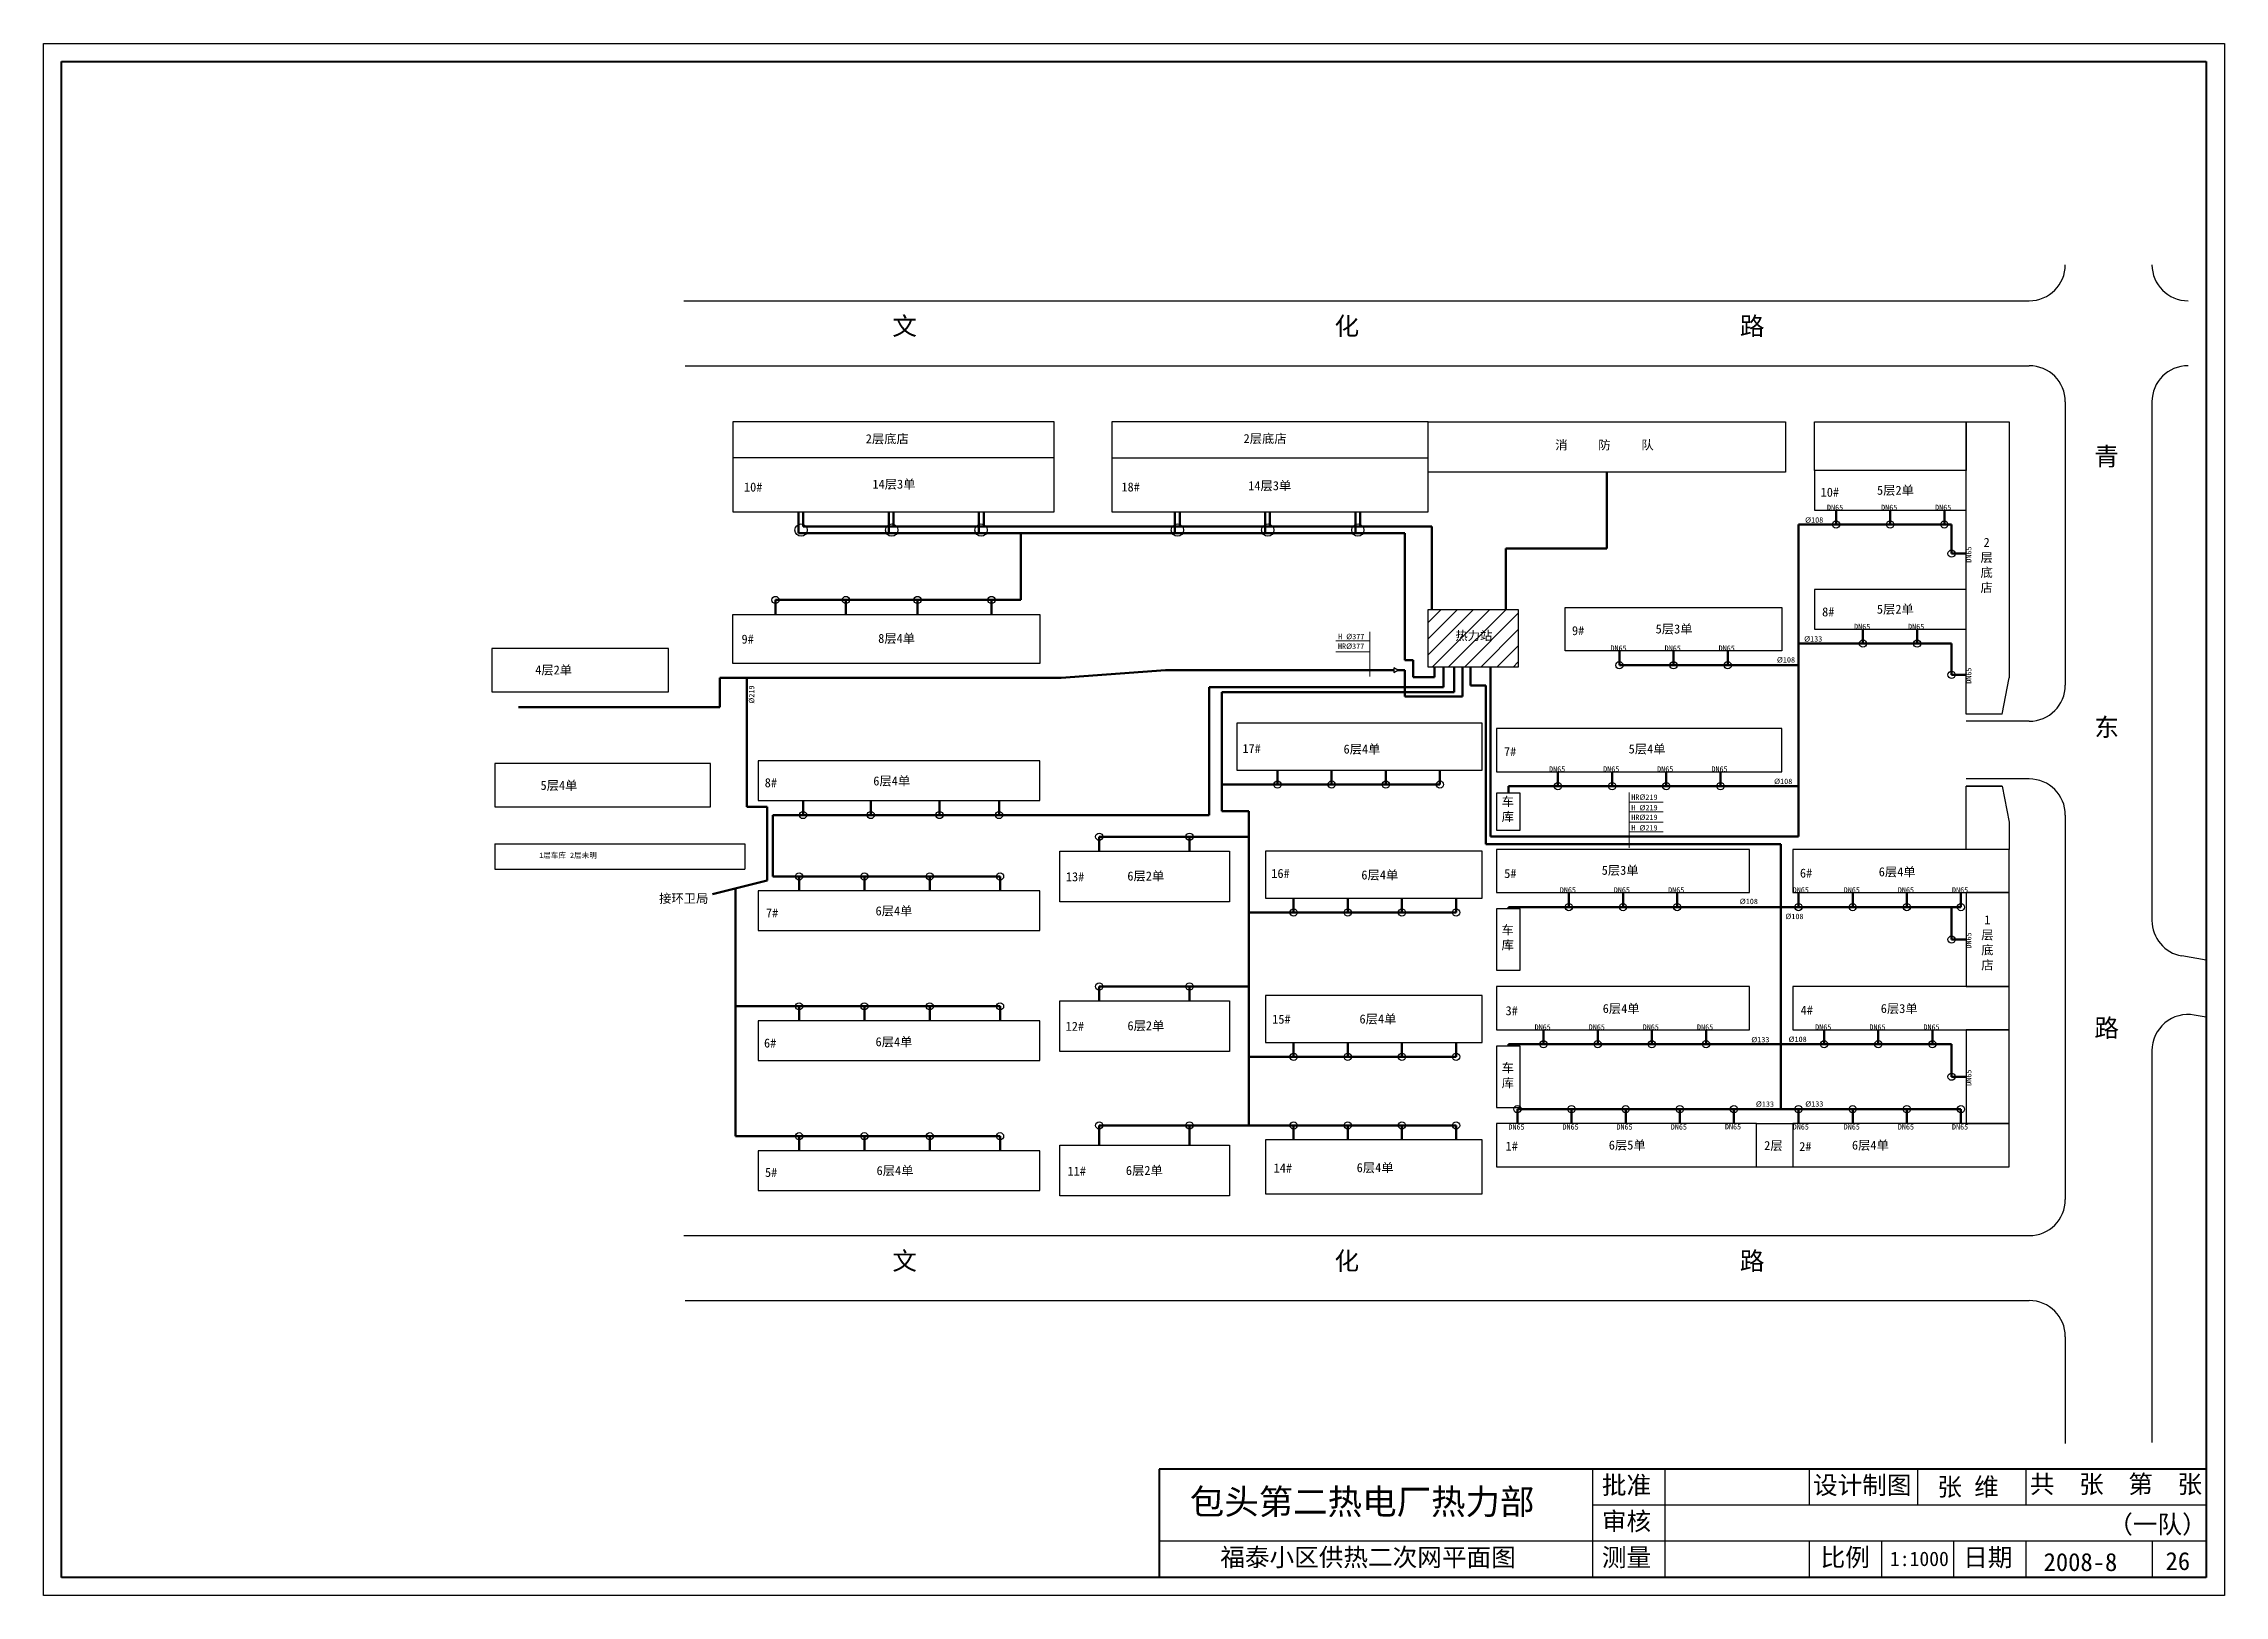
# Model space of a CAD drawing. Header units: millimetres. Extents: x 710 to 1314, y 285 to 715.
import ezdxf

# ---------------------------------------------------------------- set-up
doc = ezdxf.new("R2010")
doc.units = ezdxf.units.MM
doc.layers.add('标注', color=7, linetype='Continuous', lineweight=18)
doc.layers.add('管道', color=7, linetype='Continuous', lineweight=50)
doc.layers.add('边线', color=1, linetype='Continuous')

msp = doc.modelspace()

# ---------------------------------------------------------------- hatches: boundary and pattern name
at = {"layer": '标注'}
h = msp.add_hatch(dxfattribs=at)
h.set_pattern_fill('ANSI31', color=5, style=0)
h.set_pattern_definition([(45, (139.068, 0), (-2.245064, 2.245064), [])])
h.paths.add_polyline_path([(1118.62, 542.58), (1118.62, 558.58), (1093.62, 558.58), (1093.62, 542.58)])
h.paths.add_polyline_path([(1100.57, 553.16), (1112.34, 553.16), (1112.34, 548.61), (1100.57, 548.61)], flags=24)

# ---------------------------------------------------------------- linework, layer by layer
at = {"lineweight": 40}
for p, q in [((715.18, 290.35), (715.18, 710.35)), ((715.18, 710.35), (1309.18, 710.35)), ((1309.18, 710.35), (1309.18, 290.35)), ((1309.18, 320.35), (1019.18, 320.35)), ((1019.18, 320.35), (1019.18, 290.35)), ((1309.18, 290.35), (715.18, 290.35))]:
    msp.add_line(p, q, dxfattribs=at)
for p, q in [((887.54, 644.08), (1260.12, 644.08)), ((887.84, 626.08), (1260.12, 626.08)), ((1270.12, 616.08), (1270.12, 537.58)), ((1294.12, 616.08), (1294.12, 472.38)), ((990.07, 610.58), (901.07, 610.58)), ((901.07, 610.58), (901.07, 585.58)), ((990.07, 585.58), (990.07, 610.58)), ((1093.62, 610.58), (1006.07, 610.58)), ((1006.07, 610.58), (1006.07, 600.58)), ((1093.62, 596.58), (1093.62, 610.58)), ((1093.62, 610.58), (1192.62, 610.58)), ((1093.62, 600.58), (1093.62, 610.58)), ((1192.62, 610.58), (1192.62, 596.58)), ((1200.62, 610.58), (1241.12, 610.58)), ((1200.62, 597.08), (1200.62, 610.58)), ((1241.12, 610.58), (1254.62, 610.58)), ((1242.62, 610.58), (1242.62, 597.08)), ((1242.62, 529.58), (1242.62, 610.58)), ((1254.62, 610.58), (1254.62, 539.58)), ((990.07, 600.58), (901.07, 600.58)), ((1006.07, 600.58), (1093.62, 600.58)), ((1006.07, 600.58), (1006.07, 585.58)), ((1093.62, 585.58), (1093.62, 600.58)), ((1192.62, 596.58), (1093.62, 596.58)), ((1242.62, 597.08), (1200.62, 597.08)), ((1200.62, 597.08), (1200.62, 586.08)), ((1242.62, 586.08), (1242.62, 597.08)), ((1200.62, 586.08), (1242.62, 586.08)), ((901.07, 585.58), (990.07, 585.58)), ((1006.07, 585.58), (1093.62, 585.58)), ((1200.62, 564.08), (1200.62, 553.08)), ((1242.62, 564.08), (1200.62, 564.08)), ((1242.62, 553.08), (1242.62, 564.08)), ((901.07, 543.58), (901.07, 557.18)), ((901.07, 557.18), (986.07, 557.18)), ((986.07, 557.18), (986.07, 543.58)), ((1093.62, 558.58), (1118.62, 558.58)), ((1093.62, 542.58), (1093.62, 558.58)), ((1118.62, 558.58), (1118.62, 542.58)), ((1131.62, 547.08), (1131.62, 559.08)), ((1131.62, 559.08), (1191.62, 559.08)), ((1191.62, 559.08), (1191.62, 547.08)), ((1200.62, 553.08), (1242.62, 553.08)), ((883.26, 547.72), (834.33, 547.72)), ((834.33, 547.72), (834.33, 535.72)), ((883.26, 535.72), (883.26, 547.72)), ((1191.62, 547.08), (1131.62, 547.08)), ((986.07, 543.58), (901.07, 543.58)), ((1118.62, 542.58), (1093.62, 542.58)), ((1252.62, 529.58), (1254.62, 539.58)), ((834.33, 535.72), (883.26, 535.72)), ((1108.62, 527.03), (1040.62, 527.03)), ((1040.62, 527.03), (1040.62, 514.03)), ((1108.62, 514.03), (1108.62, 527.03)), ((1191.62, 525.58), (1112.62, 525.58)), ((1112.62, 525.58), (1112.62, 513.58)), ((1191.62, 513.58), (1191.62, 525.58)), ((1252.62, 529.58), (1242.62, 529.58)), ((1260.12, 527.58), (1242.62, 527.58)), ((835.14, 515.88), (835.14, 503.88)), ((894.9, 515.88), (835.14, 515.88)), ((894.9, 503.88), (894.9, 515.88)), ((986.07, 516.58), (908.07, 516.58)), ((908.07, 516.58), (908.07, 505.58)), ((986.07, 505.58), (986.07, 516.58)), ((1040.62, 514.03), (1108.62, 514.03)), ((1112.62, 513.58), (1191.62, 513.58)), ((1112.62, 507.61), (1112.62, 497.41)), ((1119.12, 507.61), (1112.62, 507.61)), ((1119.12, 497.41), (1119.12, 507.61)), ((1260.12, 511.58), (1242.62, 511.58)), ((1242.62, 509.58), (1252.62, 509.58)), ((1242.62, 492.08), (1242.62, 509.58)), ((1252.62, 509.58), (1242.62, 509.58)), ((1252.62, 509.58), (1254.62, 499.58)), ((1252.62, 509.58), (1254.62, 499.58)), ((835.14, 503.88), (894.9, 503.88)), ((908.07, 505.58), (986.07, 505.58)), ((1270.12, 501.58), (1270.12, 395.04)), ((1112.62, 497.41), (1119.12, 497.41)), ((1254.62, 499.58), (1254.62, 492.08)), ((835.14, 493.58), (904.43, 493.58)), ((835.14, 493.58), (835.14, 486.58)), ((904.43, 493.58), (904.43, 486.58)), ((991.62, 477.58), (991.62, 491.58)), ((991.62, 491.58), (1038.62, 491.58)), ((1038.62, 491.58), (1038.62, 477.58)), ((1048.62, 491.58), (1048.62, 478.58)), ((1108.62, 491.58), (1048.62, 491.58)), ((1108.62, 478.58), (1108.62, 491.58)), ((1182.62, 492.08), (1112.62, 492.08)), ((1112.62, 492.08), (1112.62, 480.08)), ((1182.62, 480.08), (1182.62, 492.08)), ((1254.62, 492.08), (1194.62, 492.08)), ((1194.62, 492.08), (1194.62, 480.08)), ((1254.62, 492.08), (1242.62, 492.08)), ((1254.62, 480.08), (1254.62, 492.08)), ((835.14, 486.58), (904.43, 486.58)), ((908.07, 480.58), (908.07, 469.58)), ((986.07, 480.58), (908.07, 480.58)), ((986.07, 469.58), (986.07, 480.58)), ((1038.62, 477.58), (991.62, 477.58)), ((1048.62, 478.58), (1108.62, 478.58)), ((1112.62, 480.08), (1182.62, 480.08)), ((1194.62, 480.08), (1254.62, 480.08)), ((1242.62, 480.08), (1242.62, 454.08)), ((1254.62, 480.08), (1242.62, 480.08)), ((1254.62, 454.08), (1254.62, 480.08)), ((1119.12, 475.58), (1112.62, 475.58)), ((1112.62, 475.58), (1112.62, 458.58)), ((1119.12, 458.58), (1119.12, 475.58)), ((908.07, 469.58), (986.07, 469.58)), ((1309.18, 461.34), (1302.39, 462.54)), ((1112.62, 458.58), (1119.12, 458.58)), ((1182.62, 454.08), (1112.62, 454.08)), ((1112.62, 454.08), (1112.62, 442.08)), ((1182.62, 442.08), (1182.62, 454.08)), ((1194.62, 454.08), (1194.62, 442.08)), ((1254.62, 454.08), (1194.62, 454.08)), ((1242.62, 454.08), (1254.62, 454.08)), ((1254.62, 442.08), (1254.62, 454.08)), ((991.62, 450.08), (1038.62, 450.08)), ((991.62, 436.08), (991.62, 450.08)), ((1038.62, 450.08), (1038.62, 436.08)), ((1048.62, 451.58), (1048.62, 438.58)), ((1108.62, 451.58), (1048.62, 451.58)), ((1108.62, 438.58), (1108.62, 451.58)), ((908.07, 444.58), (908.07, 433.58)), ((986.07, 444.58), (908.07, 444.58)), ((986.07, 433.58), (986.07, 444.58)), ((1112.62, 442.08), (1182.62, 442.08)), ((1194.62, 442.08), (1254.62, 442.08)), ((1242.62, 442.08), (1242.62, 416.08)), ((1254.62, 442.08), (1242.62, 442.08)), ((1254.62, 416.08), (1254.62, 442.08)), ((1309.18, 445.57), (1305.86, 446.15)), ((1038.62, 436.08), (991.62, 436.08)), ((1048.62, 438.58), (1108.62, 438.58)), ((1112.62, 437.58), (1112.62, 420.58)), ((1119.12, 437.58), (1112.62, 437.58)), ((1119.12, 420.58), (1119.12, 437.58)), ((1294.12, 436.3), (1294.12, 327.68)), ((908.07, 433.58), (986.07, 433.58)), ((1112.62, 420.58), (1119.12, 420.58)), ((1048.62, 411.58), (1048.62, 396.58)), ((1108.62, 411.58), (1048.62, 411.58)), ((1108.62, 396.58), (1108.62, 411.58)), ((1184.62, 416.08), (1112.62, 416.08)), ((1112.62, 416.08), (1112.62, 404.08)), ((1184.62, 404.08), (1184.62, 416.08)), ((1184.62, 416.08), (1194.62, 416.08)), ((1254.62, 416.08), (1194.62, 416.08)), ((1194.62, 416.08), (1194.62, 404.08)), ((1242.62, 416.08), (1254.62, 416.08)), ((1254.62, 404.08), (1254.62, 416.08)), ((908.07, 408.58), (908.07, 397.58)), ((986.07, 408.58), (908.07, 408.58)), ((986.07, 397.58), (986.07, 408.58)), ((991.62, 396.08), (991.62, 410.08)), ((991.62, 410.08), (1038.62, 410.08)), ((1038.62, 410.08), (1038.62, 396.08)), ((1112.62, 404.08), (1184.62, 404.08)), ((1184.62, 404.08), (1194.62, 404.08)), ((1194.62, 404.08), (1254.62, 404.08)), ((908.07, 397.58), (986.07, 397.58)), ((1038.62, 396.08), (991.62, 396.08)), ((1048.62, 396.58), (1108.62, 396.58)), ((887.54, 385.04), (1260.12, 385.04)), ((887.84, 367.04), (1260.12, 367.04)), ((1270.12, 357.04), (1270.12, 327.48)), ((1139.18, 320.35), (1139.18, 290.35)), ((1159.18, 320.35), (1159.18, 290.35)), ((1199.18, 320.35), (1199.18, 310.35)), ((1229.22, 320.35), (1229.22, 310.35)), ((1259.18, 320.35), (1259.18, 310.35)), ((1309.18, 310.35), (1139.18, 310.35)), ((1309.18, 300.35), (1019.18, 300.35)), ((1199.18, 300.35), (1199.18, 290.35)), ((1219.18, 300.35), (1219.18, 290.35)), ((1239.18, 300.35), (1239.18, 290.35)), ((1259.18, 300.35), (1259.18, 290.35)), ((1294.18, 300.35), (1294.18, 290.35))]:
    msp.add_line(p, q)
msp.add_lwpolyline([(1085.22, 541.73), (1084.16, 542.34), (1084.16, 541.12)], close=True)
for centre, radius in [((919.98, 580.56), 1.7), ((945.07, 580.56), 1.7), ((969.84, 580.56), 1.7), ((1024.22, 580.56), 1.7), ((1049.24, 580.56), 1.7), ((1074.18, 580.56), 1.7), ((1206.62, 582.08), 1), ((1221.62, 582.08), 1), ((1236.62, 582.08), 1), ((1238.62, 574.02), 1), ((912.87, 561.18), 1), ((932.39, 561.18), 1), ((952.23, 561.18), 1), ((972.73, 561.18), 1), ((1214.09, 549.08), 1), ((1229.09, 549.08), 1), ((1146.62, 543.08), 1), ((1161.62, 543.08), 1), ((1176.62, 543.08), 1), ((1238.62, 540.44), 1), ((1051.92, 510.03), 1), ((1066.92, 510.03), 1), ((1081.92, 510.03), 1), ((1096.92, 510.03), 1), ((1129.61, 509.58), 1), ((1144.61, 509.58), 1), ((1159.61, 509.58), 1), ((1174.61, 509.58), 1), ((920.51, 501.58), 1), ((939.28, 501.58), 1), ((958.3, 501.58), 1), ((974.81, 501.58), 1), ((1002.56, 495.58), 1), ((1027.56, 495.58), 1), ((919.42, 484.58), 1), ((937.51, 484.58), 1), ((955.61, 484.58), 1), ((975.08, 484.58), 1), ((1056.39, 474.58), 1), ((1071.39, 474.58), 1), ((1086.39, 474.58), 1), ((1101.39, 474.58), 1), ((1132.62, 476.08), 1), ((1147.62, 476.08), 1), ((1162.62, 476.08), 1), ((1196.23, 476.08), 1), ((1211.23, 476.08), 1), ((1226.23, 476.08), 1), ((1241.23, 476.08), 1), ((1238.62, 467.08), 1), ((1002.56, 454.08), 1), ((1027.56, 454.08), 1), ((919.42, 448.58), 1), ((937.51, 448.58), 1), ((955.61, 448.58), 1), ((975.08, 448.58), 1), ((1056.39, 434.58), 1), ((1071.39, 434.58), 1), ((1086.39, 434.58), 1), ((1101.39, 434.58), 1), ((1125.61, 438.08), 1), ((1140.61, 438.08), 1), ((1155.61, 438.08), 1), ((1170.61, 438.08), 1), ((1203.32, 438.08), 1), ((1218.32, 438.08), 1), ((1233.32, 438.08), 1), ((1238.62, 429.08), 1), ((1118.36, 420.08), 1), ((1133.36, 420.08), 1), ((1148.36, 420.08), 1), ((1163.36, 420.08), 1), ((1178.36, 420.08), 1), ((1196.23, 420.08), 1), ((1211.23, 420.08), 1), ((1226.23, 420.08), 1), ((1241.23, 420.08), 1), ((919.42, 412.58), 1), ((937.51, 412.58), 1), ((955.61, 412.58), 1), ((975.08, 412.58), 1), ((1002.56, 415.58), 1), ((1027.56, 415.58), 1), ((1056.39, 415.58), 1), ((1071.39, 415.58), 1), ((1086.39, 415.58), 1), ((1101.39, 415.58), 1)]:
    msp.add_circle(centre, radius)
for centre, start, end in [((1260.12, 654.08), 270, 360), ((1304.12, 654.08), 180, 270), ((1260.12, 616.08), 0, 90), ((1304.12, 616.08), 90, 180), ((1260.12, 537.58), 270, 0), ((1260.12, 501.58), 0, 90), ((1304.12, 472.38), 180, 260), ((1304.12, 436.3), 80, 180), ((1260.12, 395.04), 270, 360), ((1260.12, 357.04), 0, 90)]:
    msp.add_arc(centre, 10, start, end)
at = {"layer": '标注'}
for p, q in [((1068.1, 549.88), (1077.51, 549.88)), ((1077.51, 539.95), (1077.51, 552.39)), ((1068.1, 546.85), (1077.51, 546.85)), ((1149.33, 492.54), (1149.33, 507.83)), ((1149.33, 505.18), (1158.74, 505.18)), ((1149.33, 502.47), (1158.74, 502.47)), ((1149.33, 499.6), (1158.74, 499.6)), ((1149.33, 496.89), (1158.74, 496.89))]:
    msp.add_line(p, q, dxfattribs=at)
at = {"layer": '管道'}
for p, q in [((1143.12, 575.47), (1143.12, 596.58)), ((1206.62, 582.08), (1206.62, 586.08)), ((1221.62, 582.08), (1221.62, 586.08)), ((1236.62, 582.08), (1236.62, 586.08)), ((919.24, 585.58), (919.24, 579.72)), ((920.57, 585.58), (920.57, 581.58)), ((920.57, 581.58), (1094.69, 581.58)), ((944.24, 585.58), (944.24, 579.72)), ((945.57, 585.58), (945.57, 581.58)), ((969.24, 585.58), (969.24, 579.72)), ((970.57, 585.58), (970.57, 581.58)), ((1023.52, 585.58), (1023.52, 579.72)), ((1024.85, 585.58), (1024.85, 581.58)), ((1048.52, 585.58), (1048.52, 579.72)), ((1049.85, 585.58), (1049.85, 581.58)), ((1073.52, 585.58), (1073.52, 579.72)), ((1074.85, 585.58), (1074.85, 581.58)), ((1094.69, 581.58), (1094.69, 558.58)), ((1196.22, 495.63), (1196.22, 582.08)), ((1238.62, 582.08), (1196.22, 582.08)), ((1238.62, 574.02), (1238.62, 582.08)), ((919.24, 579.72), (1087.16, 579.72)), ((980.82, 561.18), (980.82, 579.72)), ((1087.16, 544.51), (1087.16, 579.72)), ((1143.12, 575.47), (1115.14, 575.47)), ((1115.14, 575.47), (1115.14, 558.58)), ((1242.62, 574.02), (1238.62, 574.02)), ((912.87, 561.18), (912.87, 557.18)), ((980.82, 561.18), (912.87, 561.18)), ((932.39, 561.18), (932.39, 557.18)), ((952.23, 561.18), (952.23, 557.18)), ((972.73, 561.18), (972.73, 557.18)), ((1214.09, 549.08), (1214.09, 553.08)), ((1229.09, 549.08), (1229.09, 553.08)), ((1089.48, 544.51), (1087.16, 544.51)), ((1089.48, 539.81), (1089.48, 544.51)), ((1146.62, 543.08), (1146.62, 547.08)), ((1161.62, 543.08), (1161.62, 547.08)), ((1176.62, 543.08), (1176.62, 547.08)), ((1238.62, 549.08), (1196.22, 549.08)), ((1238.62, 549.08), (1238.62, 540.44)), ((897.45, 531.52), (897.45, 539.63)), ((897.45, 539.63), (992.05, 539.63)), ((904.92, 539.63), (904.92, 503.83)), ((992.05, 539.63), (1020.88, 541.73)), ((1020.88, 541.73), (1084.16, 541.73)), ((1087.16, 541.73), (1085.22, 541.73)), ((1087.16, 537.36), (1087.16, 541.73)), ((1095.39, 539.81), (1089.48, 539.81)), ((1095.39, 542.58), (1095.39, 539.81)), ((1097.94, 542.58), (1097.94, 537.01)), ((1100.86, 542.58), (1100.86, 535.62)), ((1103.14, 542.58), (1103.14, 534.46)), ((1105.39, 542.58), (1105.39, 537.47)), ((1110.93, 542.58), (1110.93, 495.63)), ((1146.62, 543.08), (1196.22, 543.08)), ((1242.62, 540.44), (1238.62, 540.44)), ((1097.94, 537.01), (1033.04, 537.01)), ((1033.04, 537.01), (1033.04, 501.58)), ((1036.51, 502.69), (1036.51, 535.62)), ((1036.51, 535.62), (1062.33, 535.62)), ((1100.86, 535.62), (1062.33, 535.62)), ((1087.16, 535.89), (1087.16, 536.76)), ((1087.16, 534.46), (1087.16, 535.35)), ((1103.14, 534.46), (1087.16, 534.46)), ((1105.39, 537.47), (1109.61, 537.47)), ((1109.61, 537.47), (1109.61, 493.51)), ((841.69, 531.52), (897.45, 531.52)), ((1051.92, 514.03), (1051.92, 510.03)), ((1066.92, 514.03), (1066.92, 510.03)), ((1081.92, 514.03), (1081.92, 510.03)), ((1096.92, 514.03), (1096.92, 510.03)), ((1129.61, 509.58), (1129.61, 513.58)), ((1144.61, 509.58), (1144.61, 513.58)), ((1159.61, 509.58), (1159.61, 513.58)), ((1174.61, 509.58), (1174.61, 513.58)), ((1096.92, 510.03), (1036.51, 510.03)), ((1115.87, 507.61), (1115.87, 509.58)), ((1115.87, 509.58), (1196.22, 509.58)), ((904.92, 503.83), (910.55, 503.83)), ((910.55, 503.83), (910.55, 483.44)), ((1033.04, 501.58), (912.13, 501.58)), ((912.13, 484.58), (912.13, 501.58)), ((920.51, 505.58), (920.51, 501.58)), ((939.28, 505.58), (939.28, 501.58)), ((958.3, 505.58), (958.3, 501.58)), ((974.81, 505.58), (974.81, 501.58)), ((1036.51, 502.69), (1043.98, 502.69)), ((1043.98, 502.69), (1043.98, 415.58)), ((1002.56, 495.58), (1002.56, 491.58)), ((1002.56, 495.58), (1043.98, 495.58)), ((1027.56, 495.58), (1027.56, 491.58)), ((1110.93, 495.63), (1196.22, 495.63)), ((1109.61, 493.51), (1191.36, 493.51)), ((1191.36, 493.51), (1191.36, 420.08)), ((910.55, 483.44), (895.44, 479.66)), ((912.13, 484.58), (975.08, 484.58)), ((919.42, 484.58), (919.42, 480.58)), ((937.51, 484.58), (937.51, 480.58)), ((955.61, 484.58), (955.61, 480.58)), ((975.08, 484.58), (975.08, 480.58)), ((901.83, 481.26), (901.83, 412.58)), ((1056.39, 478.58), (1056.39, 474.58)), ((1071.39, 478.58), (1071.39, 474.58)), ((1086.39, 478.58), (1086.39, 474.58)), ((1101.39, 478.58), (1101.39, 474.58)), ((1132.62, 476.08), (1132.62, 480.08)), ((1147.62, 476.08), (1147.62, 480.08)), ((1162.62, 476.08), (1162.62, 480.08)), ((1196.23, 476.08), (1196.23, 480.08)), ((1211.23, 476.08), (1211.23, 480.08)), ((1226.23, 476.08), (1226.23, 480.08)), ((1241.23, 476.08), (1241.23, 480.08)), ((1101.39, 474.58), (1043.98, 474.58)), ((1115.87, 475.58), (1115.87, 476.08)), ((1115.87, 476.08), (1191.36, 476.08)), ((1191.36, 476.08), (1241.23, 476.08)), ((1238.62, 467.08), (1238.62, 476.08)), ((1242.62, 467.08), (1238.62, 467.08)), ((1002.56, 454.08), (1002.56, 450.08)), ((1002.56, 454.08), (1043.98, 454.08)), ((1027.56, 454.08), (1027.56, 450.08)), ((901.83, 448.58), (975.08, 448.58)), ((919.42, 448.58), (919.42, 444.58)), ((937.51, 448.58), (937.51, 444.58)), ((955.61, 448.58), (955.61, 444.58)), ((975.08, 448.58), (975.08, 444.58)), ((1125.61, 438.08), (1125.61, 442.08)), ((1140.61, 438.08), (1140.61, 442.08)), ((1155.61, 438.08), (1155.61, 442.08)), ((1170.61, 438.08), (1170.61, 442.08)), ((1203.32, 438.08), (1203.32, 442.08)), ((1218.32, 438.08), (1218.32, 442.08)), ((1233.32, 438.08), (1233.32, 442.08)), ((1056.39, 438.58), (1056.39, 434.58)), ((1071.39, 438.58), (1071.39, 434.58)), ((1086.39, 438.58), (1086.39, 434.58)), ((1101.39, 438.58), (1101.39, 434.58)), ((1115.87, 438.08), (1191.36, 438.08)), ((1115.87, 438.08), (1115.87, 437.58)), ((1238.62, 438.08), (1191.36, 438.08)), ((1238.62, 429.08), (1238.62, 438.08)), ((1101.39, 434.58), (1043.98, 434.58)), ((1242.62, 429.08), (1238.62, 429.08)), ((1118.36, 416.08), (1118.36, 420.08)), ((1118.36, 420.08), (1191.36, 420.08)), ((1133.36, 416.08), (1133.36, 420.08)), ((1148.36, 416.08), (1148.36, 420.08)), ((1163.36, 416.08), (1163.36, 420.08)), ((1178.36, 416.08), (1178.36, 420.08)), ((1241.23, 420.08), (1191.36, 420.08)), ((1196.23, 416.08), (1196.23, 420.08)), ((1211.23, 416.08), (1211.23, 420.08)), ((1226.23, 416.08), (1226.23, 420.08)), ((1241.23, 416.08), (1241.23, 420.08)), ((901.83, 412.58), (975.08, 412.58)), ((919.42, 412.58), (919.42, 408.58)), ((937.51, 412.58), (937.51, 408.58)), ((955.61, 412.58), (955.61, 408.58)), ((975.08, 412.58), (975.08, 408.58)), ((1002.56, 415.58), (1002.56, 410.08)), ((1043.98, 415.58), (1002.56, 415.58)), ((1027.56, 415.58), (1027.56, 410.08)), ((1043.98, 415.58), (1101.39, 415.58)), ((1056.39, 415.58), (1056.39, 411.58)), ((1071.39, 415.58), (1071.39, 411.58)), ((1086.39, 415.58), (1086.39, 411.58)), ((1101.39, 415.58), (1101.39, 411.58))]:
    msp.add_line(p, q, dxfattribs=at)
at = {"layer": '边线'}
for p, q in [((710.18, 715.35), (1314.18, 715.35)), ((710.18, 285.35), (710.18, 715.35)), ((1314.18, 715.35), (1314.18, 285.35)), ((1314.18, 285.35), (710.18, 285.35))]:
    msp.add_line(p, q, dxfattribs=at)

# ---------------------------------------------------------------- texts
at = {"attachment_point": 1}
for s, insert, char_height, width in [('{\\fSimHei|b0|i0|c134|p2;包头第二热电厂热力部}', (1027.63, 314.81), 7, 133.3392), ('{\\fFangSong_GB2312|b0|i0|c134|p49;批准}', (1141.77, 318.41), 5, 88.5221), ('{\\fFangSong_GB2312|b0|i0|c134|p49;设计制图}', (1200.24, 318.41), 5, 88.5221), ('{\\fFangSong_GB2312|b0|i0|c134|p49;共  张  第  张}', (1260.32, 318.68), 5, 88.5221), ('{\\fFangSong_GB2312|b0|i0|c134|p49;审核}', (1141.77, 308.41), 5, 88.5221), ('{\\fSimSun|b0|i0|c134|p54;福泰小区供热二次网平面图}', (1036.08, 298.43), 5, 137.0379), ('{\\fFangSong_GB2312|b0|i0|c134|p49;测量}', (1141.77, 298.41), 5, 88.5221), ('{\\fFangSong_GB2312|b0|i0|c134|p49;比例}', (1202.36, 298.41), 5, 88.5221), ('{\\fFangSong_GB2312|b0|i0|c134|p49;日期}', (1241.85, 298.41), 5, 88.5221)]:
    msp.add_mtext(s, dxfattribs=dict(at, insert=insert, char_height=char_height, width=width))
at = {"layer": '标注'}
for s, insert, char_height, width, attachment_point in [('{\\fSimSun|b0|i0|c134|p54;文                                  化                               路}', (945.25, 639.58), 5, 302.781, 1), ('2{\\fSimSun|b0|i0|c134|p54;层底店}', (937.89, 607.1), 2.5, 25.7414, 1), ('2{\\fSimSun|b0|i0|c134|p54;层底店}', (1042.53, 607.16), 2.5, 25.7414, 1), ('{\\fSimSun|b0|i0|c134|p54;消     防     队}', (1128.86, 605.38), 2.5, 44.2785, 1), ('{\\fSimSun|b0|i0|c134|p54;青\\P\\P\\P\\P\\P\\P\\P\\P\\P东\\P\\P\\P\\P\\P\\P\\P\\P\\P\\P路}', (1278.16, 603.45), 5, 7.0051, 1), ('10#', (904.16, 593.72), 2.5, 6.4354, 1), ('14{\\fSimSun|b0|i0|c134|p54;层}3{\\fSimSun|b0|i0|c134|p54;单}', (939.74, 594.52), 2.5, 19.828, 1), ('18#', (1008.7, 593.74), 2.5, 6.4354, 1), ('14{\\fSimSun|b0|i0|c134|p54;层}3{\\fSimSun|b0|i0|c134|p54;单}', (1043.82, 594.1), 2.5, 19.828, 1), ('10#', (1202.36, 592.29), 2.5, 6.4354, 1), ('5{\\fSimSun|b0|i0|c134|p54;层}2{\\fSimSun|b0|i0|c134|p54;单}', (1217.97, 592.83), 2.5, 19.828, 1), ('DN65', (1204.11, 587.58), 1.5, 6.3469, 1), ('DN65', (1219.11, 587.58), 1.5, 6.3469, 1), ('DN65', (1234.06, 587.58), 1.5, 6.3469, 1), ('%%C108', (1198.05, 584.1), 1.5, 9.9494, 1), ('2{\\fSimSun|b0|i0|c134|p54;层底店}', (1248.34, 570.75), 2.5, 4.8434, 5), ('8#', (1202.77, 559.13), 2.5, 6.4354, 1), ('5{\\fSimSun|b0|i0|c134|p54;层}2{\\fSimSun|b0|i0|c134|p54;单}', (1217.94, 559.87), 2.5, 19.828, 1), ('9#', (903.48, 551.58), 2.5, 6.4354, 1), ('8{\\fSimSun|b0|i0|c134|p54;层}4{\\fSimSun|b0|i0|c134|p54;单}', (941.33, 551.78), 2.5, 19.828, 1), ('H %%C377', (1068.71, 551.8), 1.5, 13.5393, 1), ('{\\fSimSun|b0|i0|c134|p54;热力站}', (1101.2, 552.54), 2.5, 14.8596, 1), ('9#', (1133.49, 553.93), 2.5, 6.4354, 1), ('5{\\fSimSun|b0|i0|c134|p54;层}3{\\fSimSun|b0|i0|c134|p54;单}', (1156.66, 554.4), 2.5, 19.828, 1), ('%%C133', (1197.78, 551.15), 1.5, 9.9494, 1), ('DN65', (1211.62, 554.58), 1.5, 6.3469, 1), ('DN65', (1226.57, 554.58), 1.5, 6.3469, 1), ('HR%%C377', (1068.68, 549.12), 1.5, 13.5629, 1), ('DN65', (1144.15, 548.58), 1.5, 6.3469, 1), ('DN65', (1159.15, 548.58), 1.5, 6.3469, 1), ('DN65', (1174.1, 548.58), 1.5, 6.3469, 1), ('%%C108', (1190.24, 545.35), 1.5, 9.9494, 1), ('4{\\fSimSun|b0|i0|c134|p54;层}2{\\fSimSun|b0|i0|c134|p54;单}', (846.33, 543.03), 2.5, 19.828, 1), ('17#', (1042.2, 521.25), 2.5, 6.4354, 1), ('6{\\fSimSun|b0|i0|c134|p54;层}4{\\fSimSun|b0|i0|c134|p54;单}', (1070.22, 521.11), 2.5, 19.828, 1), ('7#', (1114.66, 520.42), 2.5, 6.4354, 1), ('5{\\fSimSun|b0|i0|c134|p54;层}4{\\fSimSun|b0|i0|c134|p54;单}', (1149.18, 521.14), 2.5, 19.828, 1), ('DN65', (1127.13, 515.08), 1.5, 6.3469, 1), ('DN65', (1142.12, 515.08), 1.5, 6.3469, 1), ('DN65', (1157.07, 515.08), 1.5, 6.3469, 1), ('DN65', (1172.12, 515.08), 1.5, 6.3469, 1), ('5{\\fSimSun|b0|i0|c134|p54;层}4{\\fSimSun|b0|i0|c134|p54;单}', (847.81, 511.05), 2.5, 19.828, 1), ('8#', (909.91, 511.79), 2.5, 6.4354, 1), ('6{\\fSimSun|b0|i0|c134|p54;层}4{\\fSimSun|b0|i0|c134|p54;单}', (939.98, 512.29), 2.5, 19.828, 1), ('%%C108', (1189.47, 511.67), 1.5, 9.9494, 1), ('{\\fSimSun|b0|i0|c134|p54;车库}', (1114.02, 506.57), 2.5, 3.4083, 1), ('HR%%C219', (1149.91, 507.29), 1.5, 13.5629, 1), ('HR%%C219', (1149.91, 501.71), 1.5, 13.5629, 1), ('H %%C219', (1149.93, 504.39), 1.5, 13.5393, 1), ('H %%C219', (1149.93, 498.81), 1.5, 13.5393, 1), ('1{\\fSimSun|b0|i0|c134|p54;层车库 }2{\\fSimSun|b0|i0|c134|p54;层未明}', (847.44, 491.18), 1.5, 19.828, 1), ('13#', (993.32, 485.74), 2.5, 6.4354, 1), ('6{\\fSimSun|b0|i0|c134|p54;层}2{\\fSimSun|b0|i0|c134|p54;单}', (1010.34, 485.94), 2.5, 19.828, 1), ('16#', (1050.21, 486.66), 2.5, 6.4354, 1), ('6{\\fSimSun|b0|i0|c134|p54;层}4{\\fSimSun|b0|i0|c134|p54;单}', (1075.15, 486.23), 2.5, 19.828, 1), ('5#', (1114.72, 486.64), 2.5, 6.4354, 1), ('5{\\fSimSun|b0|i0|c134|p54;层}3{\\fSimSun|b0|i0|c134|p54;单}', (1141.72, 487.53), 2.5, 19.828, 1), ('6#', (1196.63, 486.75), 2.5, 6.4354, 1), ('6{\\fSimSun|b0|i0|c134|p54;层}4{\\fSimSun|b0|i0|c134|p54;单}', (1218.45, 487.11), 2.5, 19.828, 1), ('{\\fSimSun|b0|i0|c134|p54;接环卫局}', (880.66, 479.74), 2.5, 19.828, 1), ('DN65', (1130.12, 481.58), 1.5, 6.3469, 1), ('DN65', (1145.07, 481.58), 1.5, 6.3469, 1), ('DN65', (1160.12, 481.58), 1.5, 6.3469, 1), ('%%C108', (1179.95, 478.41), 1.5, 9.9494, 1), ('DN65', (1194.62, 481.58), 1.5, 6.3469, 1), ('DN65', (1208.74, 481.58), 1.5, 7.2213, 1), ('DN65', (1223.74, 481.58), 1.5, 7.1697, 1), ('DN65', (1238.73, 481.58), 1.5, 7.2309, 1), ('7#', (910.25, 475.7), 2.5, 6.4354, 1), ('6{\\fSimSun|b0|i0|c134|p54;层}4{\\fSimSun|b0|i0|c134|p54;单}', (940.6, 476.28), 2.5, 19.828, 1), ('{\\fSimSun|b0|i0|c134|p54;车库}', (1113.96, 471), 2.5, 3.4083, 1), ('%%C108', (1192.58, 474.25), 1.5, 9.9494, 1), ('1{\\fSimSun|b0|i0|c134|p54;层底店}', (1248.55, 466.16), 2.5, 3.9581, 5), ('3#', (1115.09, 448.62), 2.5, 6.4354, 1), ('6{\\fSimSun|b0|i0|c134|p54;层}4{\\fSimSun|b0|i0|c134|p54;单}', (1142, 449.22), 2.5, 19.828, 1), ('4#', (1196.82, 448.76), 2.5, 6.4354, 1), ('6{\\fSimSun|b0|i0|c134|p54;层}3{\\fSimSun|b0|i0|c134|p54;单}', (1219.01, 449.22), 2.5, 19.828, 1), ('12#', (993.25, 444.3), 2.5, 6.4354, 1), ('6{\\fSimSun|b0|i0|c134|p54;层}2{\\fSimSun|b0|i0|c134|p54;单}', (1010.37, 444.46), 2.5, 19.828, 1), ('15#', (1050.46, 446.26), 2.5, 6.4354, 1), ('6{\\fSimSun|b0|i0|c134|p54;层}4{\\fSimSun|b0|i0|c134|p54;单}', (1074.63, 446.33), 2.5, 19.828, 1), ('DN65', (1123.13, 443.58), 1.5, 6.3469, 1), ('DN65', (1138.12, 443.58), 1.5, 6.3469, 1), ('DN65', (1153.07, 443.58), 1.5, 6.3469, 1), ('DN65', (1168.11, 443.58), 1.5, 6.3469, 1), ('DN65', (1200.84, 443.58), 1.5, 7.2213, 1), ('DN65', (1215.85, 443.58), 1.5, 7.1697, 1), ('DN65', (1230.83, 443.58), 1.5, 7.2309, 1), ('6#', (909.71, 439.66), 2.5, 6.4354, 1), ('6{\\fSimSun|b0|i0|c134|p54;层}4{\\fSimSun|b0|i0|c134|p54;单}', (940.6, 440.01), 2.5, 19.828, 1), ('%%C133', (1183.15, 440.11), 1.5, 9.9494, 1), ('%%C108', (1193.47, 440.2), 1.5, 9.9494, 1), ('{\\fSimSun|b0|i0|c134|p54;车库}', (1114.03, 432.79), 2.5, 3.4083, 1), ('%%C133', (1184.42, 422.24), 1.5, 9.9494, 1), ('%%C133', (1198.09, 422.28), 1.5, 8.0719, 1), ('1#', (1115.1, 411.07), 2.5, 6.4354, 1), ('DN65', (1115.87, 415.92), 1.5, 6.3469, 1), ('DN65', (1130.86, 415.92), 1.5, 6.3469, 1), ('6{\\fSimSun|b0|i0|c134|p54;层}5{\\fSimSun|b0|i0|c134|p54;单}', (1143.68, 411.38), 2.5, 19.828, 1), ('DN65', (1145.81, 415.92), 1.5, 6.3469, 1), ('DN65', (1160.86, 415.92), 1.5, 6.3469, 1), ('DN65', (1175.85, 415.97), 1.5, 6.3469, 1), ('2{\\fSimSun|b0|i0|c134|p54;层}', (1186.72, 411.26), 2.5, 5.7119, 1), ('DN65', (1194.62, 415.94), 1.5, 6.3469, 1), ('2#', (1196.43, 410.98), 2.5, 6.4354, 1), ('DN65', (1208.74, 415.94), 1.5, 7.2213, 1), ('6{\\fSimSun|b0|i0|c134|p54;层}4{\\fSimSun|b0|i0|c134|p54;单}', (1211.04, 411.36), 2.5, 19.828, 1), ('DN65', (1223.74, 415.94), 1.5, 7.1697, 1), ('DN65', (1238.73, 415.94), 1.5, 7.2309, 1), ('6{\\fSimSun|b0|i0|c134|p54;层}2{\\fSimSun|b0|i0|c134|p54;单}', (1009.94, 404.35), 2.5, 19.828, 1), ('14#', (1050.86, 405.03), 2.5, 6.4354, 1), ('6{\\fSimSun|b0|i0|c134|p54;层}4{\\fSimSun|b0|i0|c134|p54;单}', (1073.86, 405.13), 2.5, 19.828, 1), ('5#', (909.98, 403.81), 2.5, 6.4354, 1), ('6{\\fSimSun|b0|i0|c134|p54;层}4{\\fSimSun|b0|i0|c134|p54;单}', (940.89, 404.32), 2.5, 19.828, 1), ('11#', (993.77, 404.15), 2.5, 6.4354, 1), ('{\\fSimSun|b0|i0|c134|p54;文                                  化                               路}', (945.25, 380.54), 5, 302.781, 1), ('{\\fKaiTi_GB2312|b0|i0|c134|p49;张 维}', (1234.67, 317.96), 5, 30.3874, 1), ('{\\fKaiTi_GB2312|b0|i0|c134|p49;（一队）}', (1282.01, 307.55), 5, 30.3874, 1), ('{\\H0.8x;1:1000}', (1221.55, 297.49), 5, 42.6517, 1), ('2008-8', (1264.11, 297.1), 5, 42.6517, 1), ('26', (1297.89, 297.36), 5, 42.6517, 1)]:
    msp.add_mtext(s, dxfattribs=dict(at, insert=insert, char_height=char_height, width=width, attachment_point=attachment_point))
at = {"layer": '标注', "char_height": 1.5, "attachment_point": 1, "rotation": 90}
for s, insert, width in [('DN65', (1242.62, 571.51), 3.133), ('DN65', (1242.62, 537.97), 3.133), ('%%C219', (905.5, 532.45), 13.5393), ('DN65', (1242.62, 464.59), 3.133), ('DN65', (1242.62, 426.57), 3.133)]:
    msp.add_mtext(s, dxfattribs=dict(at, insert=insert, width=width))

doc.saveas('drawing.dxf')
